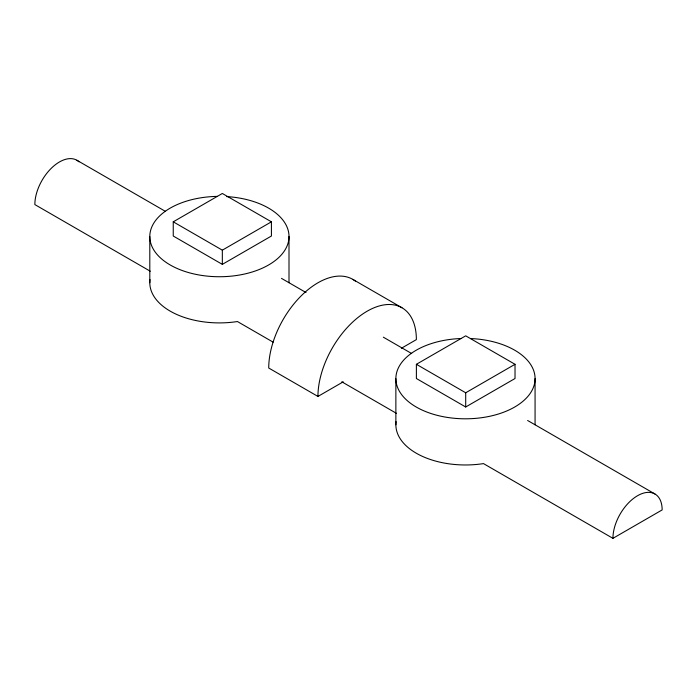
<?xml version="1.0" encoding="UTF-8"?>
<svg xmlns="http://www.w3.org/2000/svg" width="697" height="697" viewBox="0 0 697 697"><rect width="100%" height="100%" fill="white"/><g stroke="black" fill="none" stroke-linecap="round" stroke-linejoin="round"><path stroke-width="1.05" d="M173.248 221.82L222.334 193.478L271.421 221.82L271.421 236.022L222.334 264.363L173.248 236.022L173.248 221.82L222.334 250.162L271.421 221.82M355.357 281.091A69.595 40.182 -60 0 0 300.904 296.138A69.595 40.182 -60 0 0 268.728 368.025L317.945 396.436L343.255 381.825M401.376 348.273L416.37 339.613A69.595 40.182 -60 0 0 367.162 311.193A69.595 40.182 -60 0 0 317.945 396.436M416.388 364.304L465.701 335.832L515.022 364.304L515.022 378.515L465.701 406.987L416.388 378.515L416.388 364.304L465.701 392.777L515.022 364.304M612.933 538.337L662.15 509.925A34.798 20.091 -60 0 0 637.546 495.715A34.798 20.091 -60 0 0 612.933 538.337L483.483 463.601A69.595 40.182 0 0 1 396.088 421.633M352.743 279.34L401.96 307.752M76.853 160.24L165.503 211.418M281.501 278.382L306.018 292.54M383.35 337.191L411.639 353.518M527.629 420.491L654.945 493.99M150.299 271.238L34.85 204.578A34.798 20.091 -60 0 1 51.543 168.038A34.798 20.091 -60 0 1 78.979 161.809M273.154 342.166L237.416 321.535A69.595 40.182 0 0 1 150.021 279.567M341.818 381.808L396.366 413.295M535.069 378.61L535.069 424.787M465.701 392.777L465.701 406.987M395.87 378.61L395.87 424.787M289.002 236.544L289.002 282.721M222.334 250.162L222.334 264.363M149.803 236.544L149.803 282.721M226.481 196.571A69.595 40.182 0 0 1 277.554 258.631A69.595 40.182 0 0 1 158.628 256.13A69.595 40.182 0 0 1 217.377 196.38M470.527 338.533A69.595 40.182 0 0 1 524.71 399.712A69.595 40.182 0 0 1 405.706 399.207A69.595 40.182 0 0 1 461.423 338.498"/></g></svg>
